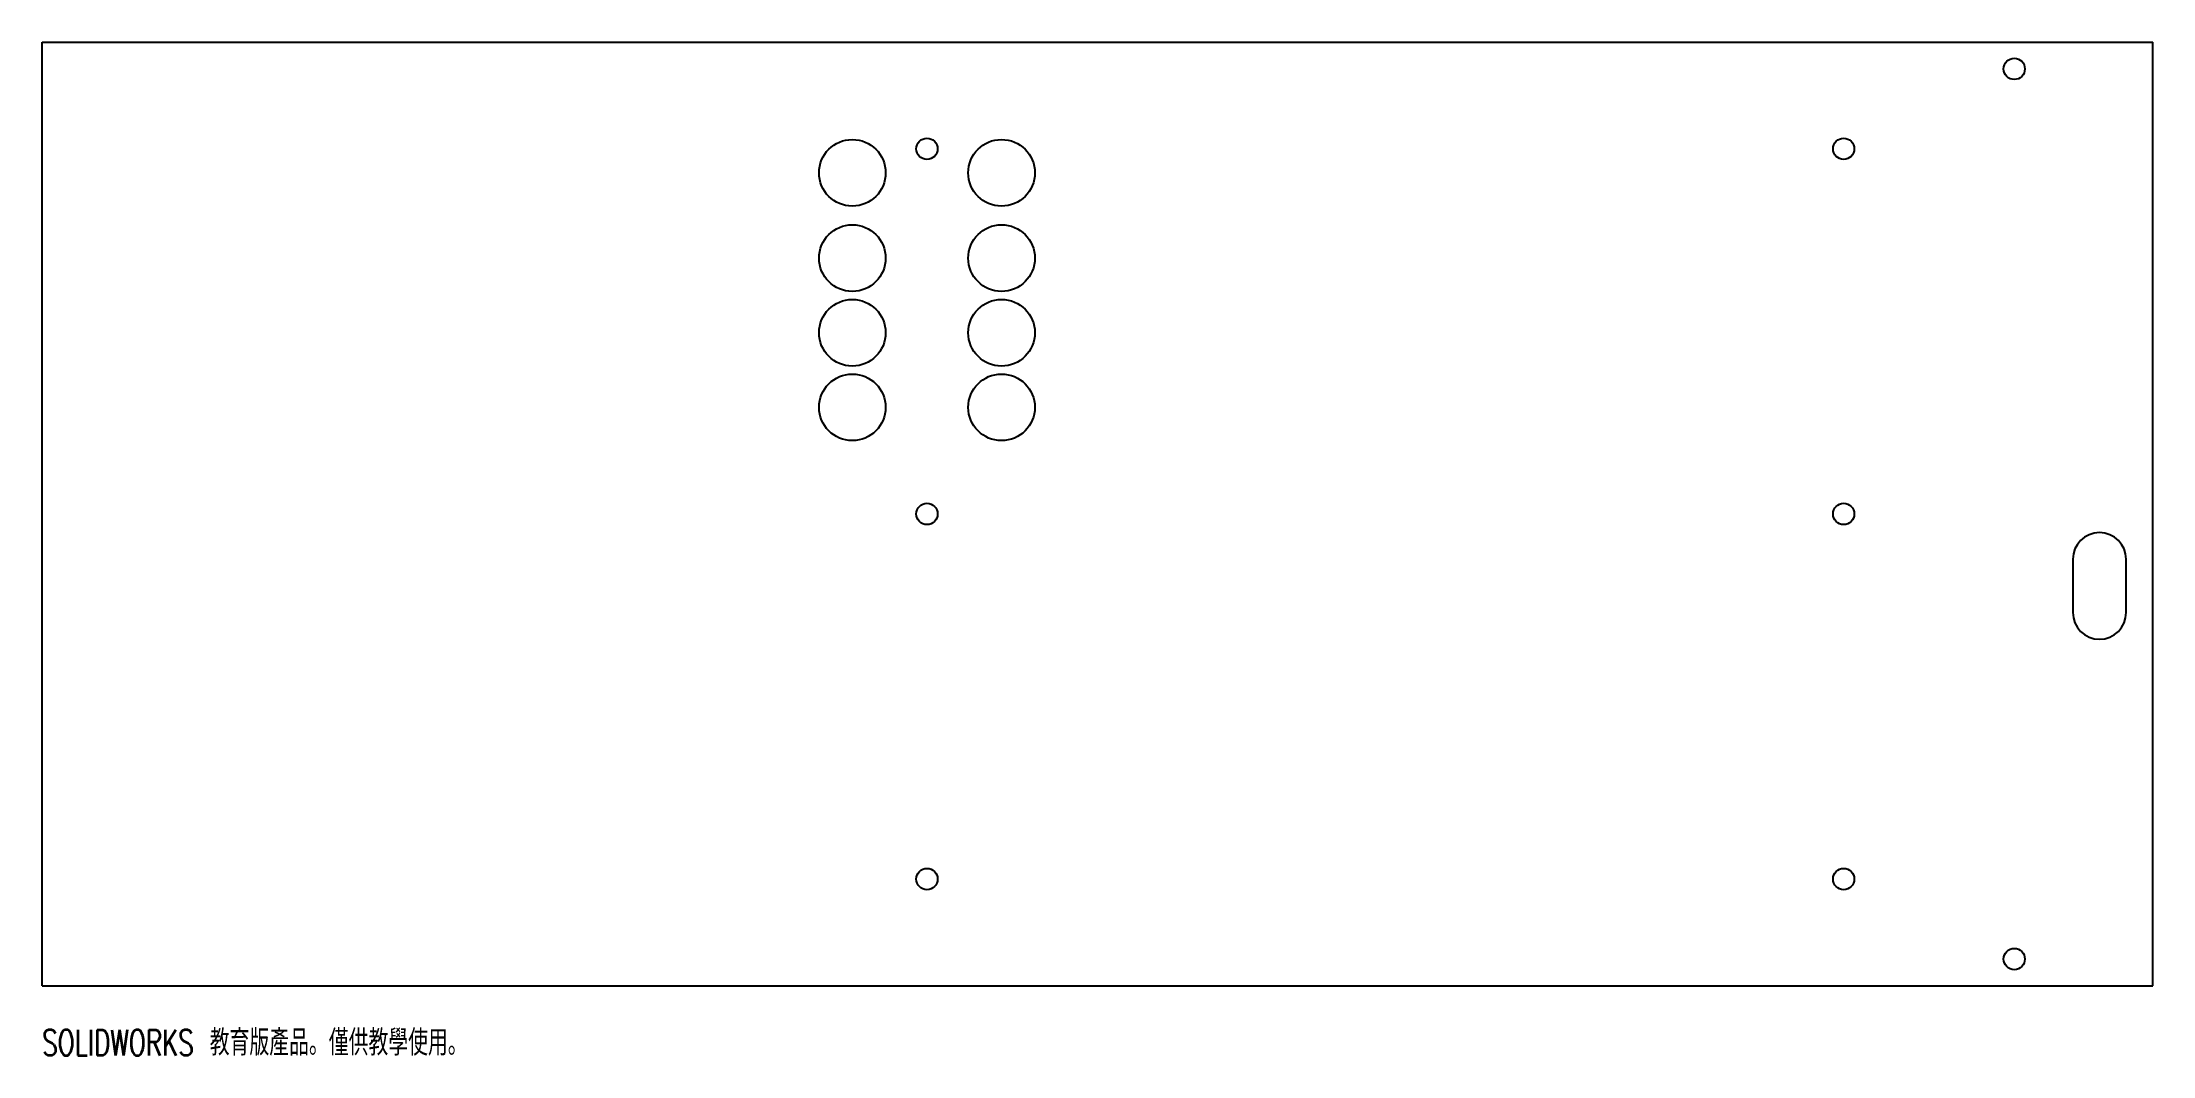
# Model space of a CAD drawing. Header units: millimetres. Extents: x -166 to 230, y -102 to 88.
import ezdxf

# ---------------------------------------------------------------- set-up
doc = ezdxf.new("R2010")
doc.units = ezdxf.units.MM
doc.styles.add('SLDTEXTSTYLE0', font='TXT', dxfattribs={"width": 0.7, "bigfont": 'bigfont'})

msp = doc.modelspace()

# ---------------------------------------------------------------- linework, layer by layer
at = {"color": 7, "linetype": 'Continuous', "lineweight": 25}
for p, q in [((-166, -88.5), (-166, 88.5)), ((-166, 88.5), (230, 88.5)), ((230, -88.5), (230, 88.5)), ((215, -8.5), (215, -18.5)), ((225, -18.5), (225, -8.5)), ((-166, -88.5), (230, -88.5))]:
    msp.add_line(p, q, dxfattribs=at)
for centre, radius in [((204, 83.5), 2), ((-14, 64), 6.25), ((0, 68.5), 2), ((14, 64), 6.25), ((172, 68.5), 2), ((-14, 48), 6.25), ((14, 48), 6.25), ((-14, 34), 6.25), ((14, 34), 6.25), ((-14, 20), 6.25), ((14, 20), 6.25), ((0, 0), 2), ((172, 0), 2), ((0, -68.5), 2), ((172, -68.5), 2), ((204, -83.5), 2)]:
    msp.add_circle(centre, radius, dxfattribs=at)
for centre, start, end in [((220, -8.5), 0, 180), ((220, -18.5), 180, 0)]:
    msp.add_arc(centre, 5, start, end, dxfattribs=at)

# ---------------------------------------------------------------- texts
at = {"color": 7, "linetype": 'Continuous', "insert": (-166, -96.77), "char_height": 4.8336, "attachment_point": 1, "style": 'SLDTEXTSTYLE0'}
msp.add_mtext('SOLIDWORKS 教育版產品。僅供教學使用。', dxfattribs=at)

doc.saveas('drawing.dxf')
